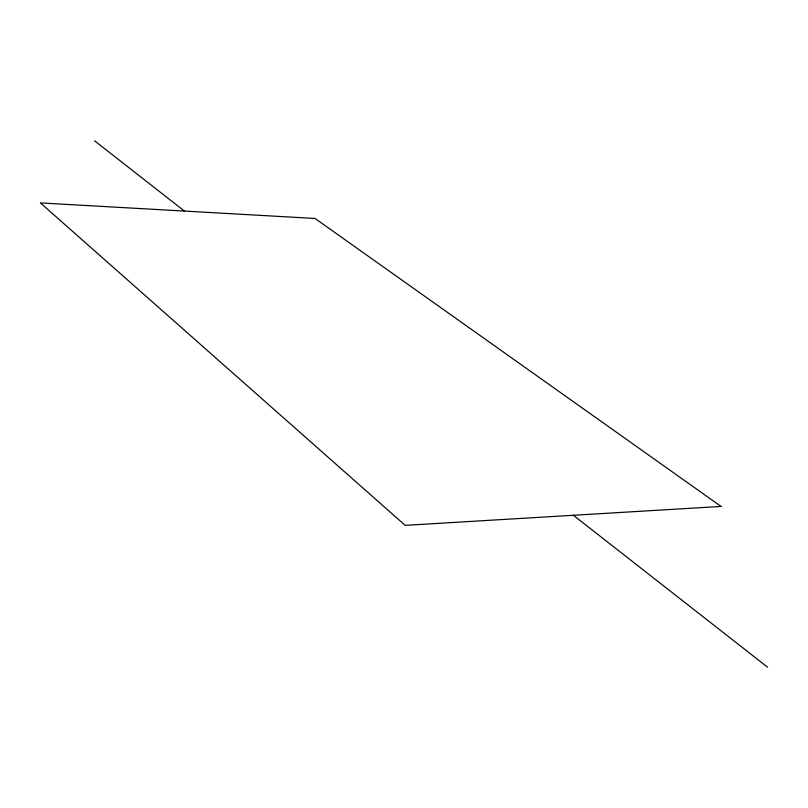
<?xml version="1.0" encoding="UTF-8"?>
<svg xmlns="http://www.w3.org/2000/svg" width="808" height="808" viewBox="0 0 808 808"><rect width="100%" height="100%" fill="white"/><g stroke="black" fill="none" stroke-linecap="round" stroke-linejoin="round"><path stroke-width="1.21" d="M94.566 140.794L184.416 211.07M573.357 515.282L767.6 667.206M721.049 506.434L405.172 525.351L40.4 202.919L315.039 218.463L721.049 506.434"/></g></svg>
